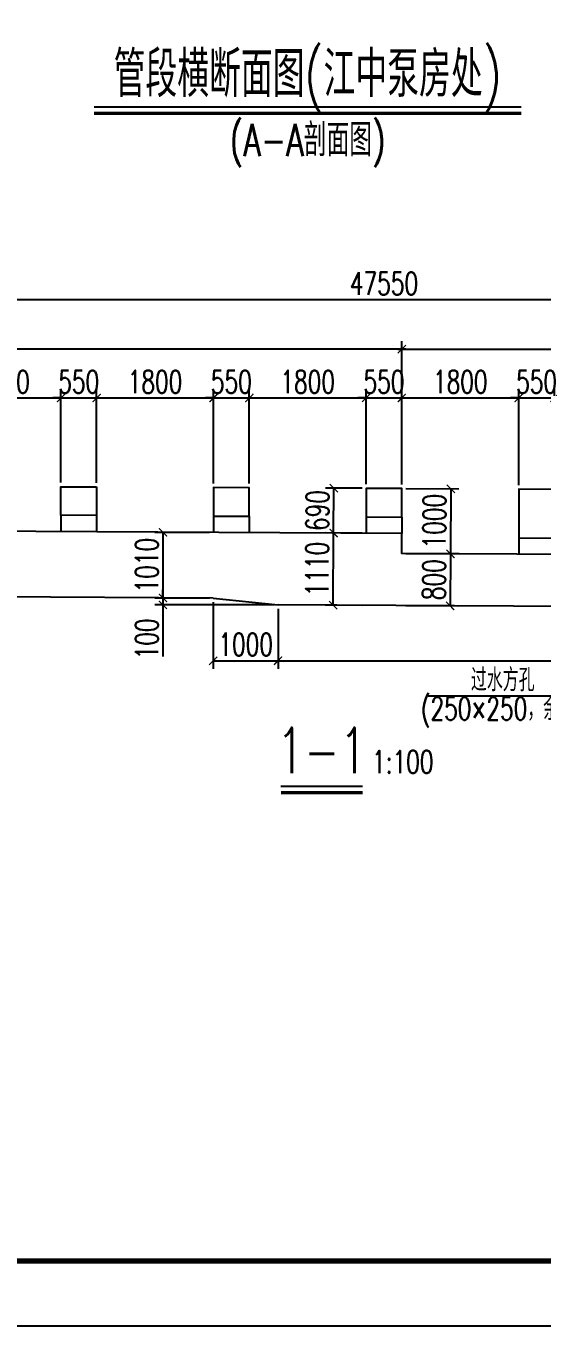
# Model space of a CAD drawing. Extents: x 319019 to 378719, y 703710 to 745710.
# Drawn here: x 345281 to 353228, y 703710 to 723701 of the extents above; entities that cross this region are included whole.
import ezdxf
from ezdxf.enums import TextEntityAlignment as Align

# ---------------------------------------------------------------- set-up
doc = ezdxf.new("R2010")
doc.units = 0
doc.header["$LTSCALE"] = 50
doc.header["$MEASUREMENT"] = 0
doc.layers.get('0').update_dxf_attribs({"linetype": 'CONTINUOUS'})
doc.layers.get('Defpoints').update_dxf_attribs({"linetype": 'CONTINUOUS'})
for name, color, linetype in [('01 标  注', 1, 'CONTINUOUS'), ('4', 4, 'CONTINUOUS'), ('zxz 01 标  注', 1, 'CONTINUOUS'), ('zxz 02 结  构', 5, 'CONTINUOUS')]:
    doc.layers.add(name, color=color, linetype=linetype)
doc.styles.get("Standard").update_dxf_attribs({"font": 'txt1.shx', "width": 0.7, "bigfont": 'hztxt.shx'})
doc.dimstyles.new('1：100', dxfattribs={"dimscale": 100, "dimtxt": 3.5, "dimasz": 1.25, "dimexe": 1.25, "dimexo": 0.625, "dimgap": 0.75, "dimtad": 1, "dimdsep": 46, "dimtxsty": 'Standard', "dimblk": 'ARCHTICK', "dimcen": 2.5, "dimclrt": 256, "dimadec": 0, "dimazin": 0, "dimtfac": 1, "dimtix": 1, "dimtmove": 0, "dimatfit": 3, "dimfxl": 0, "dimarcsym": 0})
doc.dimstyles.new('zxz 1：25', dxfattribs={"dimscale": 100, "dimtxt": 3.5, "dimasz": 1.25, "dimexe": 1.25, "dimexo": 0.625, "dimgap": 0.75, "dimtad": 1, "dimdec": 0, "dimlfac": 0.25, "dimdsep": 46, "dimtxsty": 'Standard', "dimblk": 'ARCHTICK', "dimcen": 2.5, "dimdle": 0.625, "dimclrt": 1, "dimadec": 4, "dimazin": 1, "dimtfac": 1, "dimtdec": 0, "dimtix": 1, "dimtmove": 0, "dimatfit": 3, "dimldrblk": 'ARCHTICK', "dimfxl": 0, "dimarcsym": 0})

# ---------------------------------------------------------------- blocks, each defined once
blk = doc.blocks.new('_ArchTick')
at = {"color": 0, "linetype": 'ByBlock', "const_width": 0.15}
blk.add_lwpolyline([(-0.5, -0.5), (0.5, 0.5)], dxfattribs=at)
blk = doc.blocks.new('*D28')
at = {"layer": 'Defpoints', "color": 0}
for p in [(345819, 717981), (344019, 716627), (345819, 716617)]:
    blk.add_point(p, dxfattribs=at)
at = {"layer": 'zxz 01 标  注', "color": 0, "lineweight": -2}
for p, q in [((344019, 716689), (344019, 718106)), ((345819, 716680), (345819, 718106)), ((343957, 717981), (345882, 717981))]:
    blk.add_line(p, q, dxfattribs=at)
at = {"layer": 'zxz 01 标  注', "color": 0, "lineweight": -2, "xscale": 125, "yscale": 125, "zscale": 125, "rotation": 180}
blk.add_blockref('_ArchTick', (344019, 717981), dxfattribs=at)
at = {"layer": 'zxz 01 标  注', "color": 0, "lineweight": -2, "xscale": 125, "yscale": 125, "zscale": 125}
blk.add_blockref('_ArchTick', (345819, 717981), dxfattribs=at)
at = {"layer": 'zxz 01 标  注', "color": 1, "insert": (344919, 718231), "char_height": 350, "attachment_point": 5}
blk.add_mtext('1800', dxfattribs=at)
blk = doc.blocks.new('*D29')
at = {"layer": 'Defpoints', "color": 0}
for p in [(346369, 717981), (345819, 716617), (346369, 716614)]:
    blk.add_point(p, dxfattribs=at)
at = {"layer": 'zxz 01 标  注', "color": 0, "lineweight": -2}
for p, q in [((345819, 716680), (345819, 718106)), ((346369, 716677), (346369, 718106)), ((345819, 717981), (345694, 717981)), ((345819, 717981), (346369, 717981)), ((346369, 717981), (346494, 717981))]:
    blk.add_line(p, q, dxfattribs=at)
at = {"layer": 'zxz 01 标  注', "color": 0, "lineweight": -2, "xscale": 125, "yscale": 125, "zscale": 125}
blk.add_blockref('_ArchTick', (345819, 717981), dxfattribs=at)
at = {"layer": 'zxz 01 标  注', "color": 0, "lineweight": -2, "xscale": 125, "yscale": 125, "zscale": 125, "rotation": 180}
blk.add_blockref('_ArchTick', (346369, 717981), dxfattribs=at)
at = {"layer": 'zxz 01 标  注', "color": 1, "insert": (346094, 718231), "char_height": 350, "attachment_point": 5}
blk.add_mtext('550', dxfattribs=at)
blk = doc.blocks.new('*D30')
at = {"layer": 'Defpoints', "color": 0}
for p in [(348169, 717981), (346369, 716614), (348169, 716604)]:
    blk.add_point(p, dxfattribs=at)
at = {"layer": 'zxz 01 标  注', "color": 0, "lineweight": -2}
for p, q in [((346369, 716677), (346369, 718106)), ((348169, 716667), (348169, 718106)), ((346307, 717981), (348232, 717981))]:
    blk.add_line(p, q, dxfattribs=at)
at = {"layer": 'zxz 01 标  注', "color": 0, "lineweight": -2, "xscale": 125, "yscale": 125, "zscale": 125, "rotation": 180}
blk.add_blockref('_ArchTick', (346369, 717981), dxfattribs=at)
at = {"layer": 'zxz 01 标  注', "color": 0, "lineweight": -2, "xscale": 125, "yscale": 125, "zscale": 125}
blk.add_blockref('_ArchTick', (348169, 717981), dxfattribs=at)
at = {"layer": 'zxz 01 标  注', "color": 1, "insert": (347269, 718231), "char_height": 350, "attachment_point": 5}
blk.add_mtext('1800', dxfattribs=at)
blk = doc.blocks.new('*D31')
at = {"layer": 'Defpoints', "color": 0}
for p in [(348719, 717981), (348169, 716604), (348719, 716601)]:
    blk.add_point(p, dxfattribs=at)
at = {"layer": 'zxz 01 标  注', "color": 0, "lineweight": -2}
for p, q in [((348169, 716667), (348169, 718106)), ((348719, 716664), (348719, 718106)), ((348169, 717981), (348044, 717981)), ((348169, 717981), (348719, 717981)), ((348719, 717981), (348844, 717981))]:
    blk.add_line(p, q, dxfattribs=at)
at = {"layer": 'zxz 01 标  注', "color": 0, "lineweight": -2, "xscale": 125, "yscale": 125, "zscale": 125}
blk.add_blockref('_ArchTick', (348169, 717981), dxfattribs=at)
at = {"layer": 'zxz 01 标  注', "color": 0, "lineweight": -2, "xscale": 125, "yscale": 125, "zscale": 125, "rotation": 180}
blk.add_blockref('_ArchTick', (348719, 717981), dxfattribs=at)
at = {"layer": 'zxz 01 标  注', "color": 1, "insert": (348444, 718231), "char_height": 350, "attachment_point": 5}
blk.add_mtext('550', dxfattribs=at)
blk = doc.blocks.new('*D32')
at = {"layer": 'Defpoints', "color": 0}
for p in [(350519, 717981), (348719, 716601), (350519, 716591)]:
    blk.add_point(p, dxfattribs=at)
at = {"layer": 'zxz 01 标  注', "color": 0, "lineweight": -2}
for p, q in [((348719, 716664), (348719, 718106)), ((350519, 716654), (350519, 718106)), ((348657, 717981), (350582, 717981))]:
    blk.add_line(p, q, dxfattribs=at)
at = {"layer": 'zxz 01 标  注', "color": 0, "lineweight": -2, "xscale": 125, "yscale": 125, "zscale": 125, "rotation": 180}
blk.add_blockref('_ArchTick', (348719, 717981), dxfattribs=at)
at = {"layer": 'zxz 01 标  注', "color": 0, "lineweight": -2, "xscale": 125, "yscale": 125, "zscale": 125}
blk.add_blockref('_ArchTick', (350519, 717981), dxfattribs=at)
at = {"layer": 'zxz 01 标  注', "color": 1, "insert": (349619, 718231), "char_height": 350, "attachment_point": 5}
blk.add_mtext('1800', dxfattribs=at)
blk = doc.blocks.new('*D33')
at = {"layer": 'Defpoints', "color": 0}
for p in [(351069, 717981), (350519, 716591), (351069, 716588)]:
    blk.add_point(p, dxfattribs=at)
at = {"layer": 'zxz 01 标  注', "color": 0, "lineweight": -2}
for p, q in [((350519, 716654), (350519, 718106)), ((351069, 716651), (351069, 718106)), ((350519, 717981), (350394, 717981)), ((350519, 717981), (351069, 717981)), ((351069, 717981), (351194, 717981))]:
    blk.add_line(p, q, dxfattribs=at)
at = {"layer": 'zxz 01 标  注', "color": 0, "lineweight": -2, "xscale": 125, "yscale": 125, "zscale": 125}
blk.add_blockref('_ArchTick', (350519, 717981), dxfattribs=at)
at = {"layer": 'zxz 01 标  注', "color": 0, "lineweight": -2, "xscale": 125, "yscale": 125, "zscale": 125, "rotation": 180}
blk.add_blockref('_ArchTick', (351069, 717981), dxfattribs=at)
at = {"layer": 'zxz 01 标  注', "color": 1, "insert": (350794, 718231), "char_height": 350, "attachment_point": 5}
blk.add_mtext('550', dxfattribs=at)
blk = doc.blocks.new('*D34')
at = {"layer": 'Defpoints', "color": 0}
for p in [(352869, 717981), (351069, 716588), (352869, 716578)]:
    blk.add_point(p, dxfattribs=at)
at = {"layer": 'zxz 01 标  注', "color": 0, "lineweight": -2}
for p, q in [((351069, 716651), (351069, 718106)), ((352869, 716641), (352869, 718106)), ((351007, 717981), (352932, 717981))]:
    blk.add_line(p, q, dxfattribs=at)
at = {"layer": 'zxz 01 标  注', "color": 0, "lineweight": -2, "xscale": 125, "yscale": 125, "zscale": 125, "rotation": 180}
blk.add_blockref('_ArchTick', (351069, 717981), dxfattribs=at)
at = {"layer": 'zxz 01 标  注', "color": 0, "lineweight": -2, "xscale": 125, "yscale": 125, "zscale": 125}
blk.add_blockref('_ArchTick', (352869, 717981), dxfattribs=at)
at = {"layer": 'zxz 01 标  注', "color": 1, "insert": (351969, 718231), "char_height": 350, "attachment_point": 5}
blk.add_mtext('1800', dxfattribs=at)
blk = doc.blocks.new('*D35')
at = {"layer": 'Defpoints', "color": 0}
for p in [(353419, 717981), (352869, 716578), (353419, 716575)]:
    blk.add_point(p, dxfattribs=at)
at = {"layer": 'zxz 01 标  注', "color": 0, "lineweight": -2}
for p, q in [((352869, 716641), (352869, 718106)), ((353419, 716638), (353419, 718106)), ((352869, 717981), (352744, 717981)), ((352869, 717981), (353419, 717981)), ((353419, 717981), (353544, 717981))]:
    blk.add_line(p, q, dxfattribs=at)
at = {"layer": 'zxz 01 标  注', "color": 0, "lineweight": -2, "xscale": 125, "yscale": 125, "zscale": 125}
blk.add_blockref('_ArchTick', (352869, 717981), dxfattribs=at)
at = {"layer": 'zxz 01 标  注', "color": 0, "lineweight": -2, "xscale": 125, "yscale": 125, "zscale": 125, "rotation": 180}
blk.add_blockref('_ArchTick', (353419, 717981), dxfattribs=at)
at = {"layer": 'zxz 01 标  注', "color": 1, "insert": (353144, 718231), "char_height": 350, "attachment_point": 5}
blk.add_mtext('550', dxfattribs=at)
blk = doc.blocks.new('*D44')
at = {"layer": 'Defpoints', "color": 0}
for p in [(351069, 716588), (351069, 715588), (351817, 715584)]:
    blk.add_point(p, dxfattribs=at)
at = {"layer": 'zxz 01 标  注', "color": 0, "lineweight": -2}
for p, q in [((351132, 716588), (351947, 716583)), ((351822, 716584), (351817, 715584)), ((351132, 715588), (351942, 715583))]:
    blk.add_line(p, q, dxfattribs=at)
at = {"layer": 'zxz 01 标  注', "color": 0, "lineweight": -2, "xscale": 125, "yscale": 125, "zscale": 125}
for p, rotation in [((351822, 716584), 89.68588746146624), ((351817, 715584), 269.6858874614662)]:
    blk.add_blockref('_ArchTick', p, dxfattribs=dict(at, rotation=rotation))
at = {"layer": 'zxz 01 标  注', "insert": (351570, 716086), "char_height": 350, "attachment_point": 5, "rotation": 89.6859}
blk.add_mtext('1000', dxfattribs=at)
blk = doc.blocks.new('*D45')
at = {"layer": 'Defpoints', "color": 0}
for p in [(351069, 715588), (351069, 714788), (351812, 714784)]:
    blk.add_point(p, dxfattribs=at)
at = {"layer": 'zxz 01 标  注', "color": 0, "lineweight": -2}
for p, q in [((351132, 715588), (351942, 715583)), ((351817, 715584), (351812, 714784)), ((351132, 714788), (351937, 714783))]:
    blk.add_line(p, q, dxfattribs=at)
at = {"layer": 'zxz 01 标  注', "color": 0, "lineweight": -2, "xscale": 125, "yscale": 125, "zscale": 125}
for p, rotation in [((351817, 715584), 89.68588746146624), ((351812, 714784), 269.6858874614662)]:
    blk.add_blockref('_ArchTick', p, dxfattribs=dict(at, rotation=rotation))
at = {"layer": 'zxz 01 标  注', "insert": (351565, 715186), "char_height": 350, "attachment_point": 5, "rotation": 89.6859}
blk.add_mtext('800', dxfattribs=at)
blk = doc.blocks.new('*D46')
at = {"layer": 'Defpoints', "color": 0}
for p in [(350018, 715904), (350519, 715901), (350519, 714791)]:
    blk.add_point(p, dxfattribs=at)
at = {"layer": 'zxz 01 标  注', "color": 0, "lineweight": -2}
for p, q in [((350457, 715902), (349893, 715905)), ((350012, 714794), (350018, 715904)), ((350456, 714792), (349887, 714795))]:
    blk.add_line(p, q, dxfattribs=at)
at = {"layer": 'zxz 01 标  注', "color": 0, "lineweight": -2, "xscale": 125, "yscale": 125, "zscale": 125}
for p, rotation in [((350018, 715904), 89.68588746480138), ((350012, 714794), 269.6858874648014)]:
    blk.add_blockref('_ArchTick', p, dxfattribs=dict(at, rotation=rotation))
at = {"layer": 'zxz 01 标  注', "insert": (349765, 715350), "char_height": 350, "attachment_point": 5, "rotation": 89.6859}
blk.add_mtext('1110', dxfattribs=at)
blk = doc.blocks.new('*D47')
at = {"layer": 'Defpoints', "color": 0}
for p in [(350021, 716594), (350519, 716591), (350519, 715901)]:
    blk.add_point(p, dxfattribs=at)
at = {"layer": 'zxz 01 标  注', "color": 0, "lineweight": -2}
for p, q in [((350457, 716592), (349896, 716595)), ((350018, 715904), (350021, 716594)), ((350457, 715902), (349893, 715905))]:
    blk.add_line(p, q, dxfattribs=at)
at = {"layer": 'zxz 01 标  注', "color": 0, "lineweight": -2, "xscale": 125, "yscale": 125, "zscale": 125}
for p, rotation in [((350021, 716594), 89.68588746480138), ((350018, 715904), 269.6858874648014)]:
    blk.add_blockref('_ArchTick', p, dxfattribs=dict(at, rotation=rotation))
at = {"layer": 'zxz 01 标  注', "insert": (349769, 716250), "char_height": 350, "attachment_point": 5, "rotation": 89.6859}
blk.add_mtext('690', dxfattribs=at)
blk = doc.blocks.new('*D4')
at = {"layer": 'Defpoints', "color": 0}
for p in [(327569, 718731), (327569, 716717), (351069, 716588)]:
    blk.add_point(p, dxfattribs=at)
at = {"layer": 'zxz 01 标  注', "color": 0, "lineweight": -2}
for p, q in [((351132, 718731), (327507, 718731)), ((327569, 716780), (327569, 718856)), ((351069, 716651), (351069, 718856))]:
    blk.add_line(p, q, dxfattribs=at)
at = {"layer": 'zxz 01 标  注', "color": 0, "lineweight": -2, "xscale": 125, "yscale": 125, "zscale": 125, "rotation": 180}
blk.add_blockref('_ArchTick', (327569, 718731), dxfattribs=at)
at = {"layer": 'zxz 01 标  注', "color": 0, "lineweight": -2, "xscale": 125, "yscale": 125, "zscale": 125}
blk.add_blockref('_ArchTick', (351069, 718731), dxfattribs=at)
at = {"layer": 'zxz 01 标  注', "color": 1, "insert": (339319, 718993), "char_height": 350, "attachment_point": 5}
blk.add_mtext('(550＋1800)×10=23500', dxfattribs=at)
blk = doc.blocks.new('*D1')
at = {"layer": 'Defpoints', "color": 0}
for p in [(374569, 719493), (327019, 716720), (374569, 716609)]:
    blk.add_point(p, dxfattribs=at)
at = {"layer": 'zxz 01 标  注', "color": 0, "lineweight": -2}
for p, q in [((327019, 716783), (327019, 719618)), ((374569, 716672), (374569, 719618)), ((326957, 719493), (374632, 719493))]:
    blk.add_line(p, q, dxfattribs=at)
at = {"layer": 'zxz 01 标  注', "color": 0, "lineweight": -2, "xscale": 125, "yscale": 125, "zscale": 125, "rotation": 180}
blk.add_blockref('_ArchTick', (327019, 719493), dxfattribs=at)
at = {"layer": 'zxz 01 标  注', "color": 0, "lineweight": -2, "xscale": 125, "yscale": 125, "zscale": 125}
blk.add_blockref('_ArchTick', (374569, 719493), dxfattribs=at)
at = {"layer": 'zxz 01 标  注', "color": 1, "insert": (350794, 719743), "char_height": 350, "attachment_point": 5}
blk.add_mtext('47550', dxfattribs=at)
blk = doc.blocks.new('*D2')
at = {"layer": 'Defpoints', "color": 0}
for p in [(359919, 718731), (351069, 716588), (359919, 716540)]:
    blk.add_point(p, dxfattribs=at)
at = {"layer": 'zxz 01 标  注', "color": 0, "lineweight": -2}
for p, q in [((351007, 718731), (359982, 718731)), ((351069, 716651), (351069, 718856)), ((359919, 716602), (359919, 718856))]:
    blk.add_line(p, q, dxfattribs=at)
at = {"layer": 'zxz 01 标  注', "color": 0, "lineweight": -2, "xscale": 125, "yscale": 125, "zscale": 125, "rotation": 180}
blk.add_blockref('_ArchTick', (351069, 718731), dxfattribs=at)
at = {"layer": 'zxz 01 标  注', "color": 0, "lineweight": -2, "xscale": 125, "yscale": 125, "zscale": 125}
blk.add_blockref('_ArchTick', (359919, 718731), dxfattribs=at)
at = {"layer": 'zxz 01 标  注', "color": 1, "insert": (355494, 718981), "char_height": 350, "attachment_point": 5}
blk.add_mtext('8850', dxfattribs=at)
blk = doc.blocks.new('*D155')
at = {"layer": 'Defpoints', "color": 0}
for p in [(348164, 714904), (349163, 714799), (349163, 713940)]:
    blk.add_point(p, dxfattribs=at)
at = {"layer": 'zxz 01 标  注', "color": 0, "lineweight": -2}
for p, q in [((348164, 714842), (348164, 713816)), ((349163, 714736), (349163, 713816)), ((348164, 713940), (349163, 713940))]:
    blk.add_line(p, q, dxfattribs=at)
at = {"layer": 'zxz 01 标  注', "color": 0, "lineweight": -2, "xscale": 125, "yscale": 125, "zscale": 125, "rotation": 180}
blk.add_blockref('_ArchTick', (348164, 713940), dxfattribs=at)
at = {"layer": 'zxz 01 标  注', "color": 0, "lineweight": -2, "xscale": 125, "yscale": 125, "zscale": 125}
blk.add_blockref('_ArchTick', (349163, 713940), dxfattribs=at)
at = {"layer": 'zxz 01 标  注', "insert": (348664, 714190), "char_height": 350, "attachment_point": 5}
blk.add_mtext('1000', dxfattribs=at)
blk = doc.blocks.new('*D156')
at = {"layer": 'Defpoints', "color": 0}
for p in [(348169, 715914), (347391, 714904), (348169, 714904)]:
    blk.add_point(p, dxfattribs=at)
at = {"layer": 'zxz 01 标  注', "color": 0, "lineweight": -2}
for p, q in [((348107, 715914), (347266, 715914)), ((347391, 715914), (347391, 714904)), ((348107, 714904), (347266, 714904))]:
    blk.add_line(p, q, dxfattribs=at)
at = {"layer": 'zxz 01 标  注', "color": 0, "lineweight": -2, "xscale": 125, "yscale": 125, "zscale": 125}
for p, rotation in [((347391, 715914), 90), ((347391, 714904), 270)]:
    blk.add_blockref('_ArchTick', p, dxfattribs=dict(at, rotation=rotation))
at = {"layer": 'zxz 01 标  注', "insert": (347141, 715409), "char_height": 350, "attachment_point": 5, "rotation": 90}
blk.add_mtext('1010', dxfattribs=at)
blk = doc.blocks.new('*D157')
at = {"layer": 'Defpoints', "color": 0}
for p in [(348169, 714904), (347391, 714799), (349163, 714799)]:
    blk.add_point(p, dxfattribs=at)
at = {"layer": 'zxz 01 标  注', "color": 0, "lineweight": -2}
for p, q in [((348107, 714904), (347266, 714904)), ((347391, 714904), (347391, 715029)), ((347391, 714904), (347391, 714799)), ((349101, 714799), (347266, 714799)), ((347391, 714799), (347391, 714004))]:
    blk.add_line(p, q, dxfattribs=at)
at = {"layer": 'zxz 01 标  注', "color": 0, "lineweight": -2, "xscale": 125, "yscale": 125, "zscale": 125}
for p, rotation in [((347391, 714904), 270), ((347391, 714799), 90)]:
    blk.add_blockref('_ArchTick', p, dxfattribs=dict(at, rotation=rotation))
at = {"layer": 'zxz 01 标  注', "insert": (347141, 714276), "char_height": 350, "attachment_point": 5, "rotation": 90}
blk.add_mtext('100', dxfattribs=at)
blk = doc.blocks.new('*D158')
at = {"layer": 'Defpoints', "color": 0}
for p in [(349163, 714799), (361813, 714729), (361813, 713940)]:
    blk.add_point(p, dxfattribs=at)
at = {"layer": 'zxz 01 标  注', "color": 0, "lineweight": -2}
for p, q in [((349163, 714736), (349163, 713816)), ((361813, 714667), (361813, 713816)), ((349163, 713940), (361813, 713940))]:
    blk.add_line(p, q, dxfattribs=at)
at = {"layer": 'zxz 01 标  注', "color": 0, "lineweight": -2, "xscale": 125, "yscale": 125, "zscale": 125, "rotation": 180}
blk.add_blockref('_ArchTick', (349163, 713940), dxfattribs=at)
at = {"layer": 'zxz 01 标  注', "color": 0, "lineweight": -2, "xscale": 125, "yscale": 125, "zscale": 125}
blk.add_blockref('_ArchTick', (361813, 713940), dxfattribs=at)
at = {"layer": 'zxz 01 标  注', "insert": (355488, 714190), "char_height": 350, "attachment_point": 5}
blk.add_mtext('12650', dxfattribs=at)

msp = doc.modelspace()

# ---------------------------------------------------------------- linework, layer by layer
at = {"layer": '01 标  注'}
msp.add_lwpolyline([(378719.5, 703709.674), (378719.5, 745709.674), (319019.5, 745709.674), (319019.5, 703709.674)], close=True, dxfattribs=at)
at = {"layer": '4', "color": 7, "const_width": 80}
msp.add_lwpolyline([(377719.5, 704709.674), (377719.5, 744709.674), (321519.5, 744709.674), (321519.5, 704709.674)], close=True, dxfattribs=at)
at = {"layer": 'zxz 01 标  注'}
for p, q in [((346330.913, 722459.674), (352908.087, 722459.674)), ((345819.5, 716177.034), (345819.5, 715927.034)), ((346369.5, 716174.019), (346369.5, 715924.019)), ((348169.5, 716164.151), (348169.5, 715914.151)), ((348719.5, 716161.136), (348719.5, 715911.136)), ((350519.5, 716151.267), (350519.5, 715901.267)), ((351069.5, 716148.252), (351069.5, 715898.252)), ((352869.5, 715828.384), (352869.5, 715578.384)), ((353768.303, 713394.303), (351474.812, 713394.303)), ((349208.131, 712009.674), (350463.956, 712009.674))]:
    msp.add_line(p, q, dxfattribs=at)
at = {"layer": 'zxz 01 标  注', "const_width": 50}
for points in [[(346330.913, 722359.674), (352908.087, 722359.674)], [(349208.131, 711909.674), (350463.956, 711909.674)]]:
    msp.add_lwpolyline(points, dxfattribs=at)
at = {"layer": 'zxz 02 结  构'}
for p, q in [((348163.963, 714904.181), (325019.5, 715031.067)), ((361813.075, 714729.351), (349163.4, 714798.701))]:
    msp.add_line(p, q, dxfattribs=at)
at = {"layer": 'zxz 02 结  构', "ltscale": 4}
msp.add_line((348163.963, 714904.181), (349163.4, 714798.701), dxfattribs=at)
msp.add_lwpolyline([(376569.5, 716148.452), (374569.5, 716159.417), (374569.5, 716609.417), (374019.5, 716612.432), (374019.5, 715898.566), (359919.5, 715898.566), (359919.5, 715539.733), (351069.5, 715588.252), (351069.5, 715898.252), (327569.5, 716027.087), (327569.5, 716717.087), (327019.5, 716720.103), (327019.5, 716420.103), (325019.5, 716431.067)], dxfattribs=at)
for points in [[(346369.5, 716614.019), (346369.5, 716174.019), (345819.5, 716177.034), (345819.5, 716617.034)], [(348719.5, 716161.136), (348719.5, 716601.136), (348169.5, 716604.151), (348169.5, 716164.151)], [(350519.5, 716151.267), (351069.5, 716148.252), (351069.5, 716588.252), (350519.5, 716591.267)], [(353419.5, 715825.369), (353419.5, 716575.369), (352869.5, 716578.384), (352869.5, 715828.384)]]:
    msp.add_lwpolyline(points, close=True, dxfattribs=at)

# ---------------------------------------------------------------- texts
at = {"layer": '01 标  注', "width": 0.7}
msp.add_text('(A-A剖面图)', height=500, dxfattribs=at).set_placement((349619.523, 721948.65), align=Align.MIDDLE_CENTER)
at = {"layer": 'zxz 01 标  注', "width": 0.7}
for s, height, p in [('管段横断面图(江中泵房处)', 700, (349619.525, 722959.674)), ('  1:100', 350, (350915.333, 712384.674))]:
    msp.add_text(s, height=height, dxfattribs=at).set_placement(p, align=Align.MIDDLE_CENTER)
at = {"layer": 'zxz 01 标  注', "color": 1, "char_height": 350, "attachment_point": 5}
for s, insert in [('过水方孔', (352623.057, 713644.303)), ('(250×250，余同)', (352623.057, 713144.303))]:
    msp.add_mtext(s, dxfattribs=dict(at, insert=insert))
at = {"layer": 'zxz 01 标  注', "insert": (349836.043, 712559.674), "char_height": 700, "attachment_point": 5}
msp.add_mtext('1-1', dxfattribs=at)

# ---------------------------------------------------------------- dimensions: what is measured, and where the dimension line sits
at = {"layer": 'zxz 01 标  注'}
for base, p1, p2, picture, middle in [((374569.5, 719492.531), (327019.5, 716720.103), (374569.5, 716609.417), '*D1', (350794.5, 719742.531)), ((359919.5, 718731.479), (351069.5, 716588.252), (359919.5, 716539.733), '*D2', (355494.5, 718981.479)), ((345819.5, 717981.479), (344019.5, 716626.903), (345819.5, 716617.034), '*D28', (344919.5, 718231.479)), ((346369.5, 717981.479), (345819.5, 716617.034), (346369.5, 716614.019), '*D29', (346094.5, 718231.479)), ((348169.5, 717981.479), (346369.5, 716614.019), (348169.5, 716604.151), '*D30', (347269.5, 718231.479)), ((348719.5, 717981.479), (348169.5, 716604.151), (348719.5, 716601.136), '*D31', (348444.5, 718231.479)), ((350519.5, 717981.479), (348719.5, 716601.136), (350519.5, 716591.267), '*D32', (349619.5, 718231.479)), ((351069.5, 717981.479), (350519.5, 716591.267), (351069.5, 716588.252), '*D33', (350794.5, 718231.479)), ((352869.5, 717981.479), (351069.5, 716588.252), (352869.5, 716578.384), '*D34', (351969.5, 718231.479)), ((353419.5, 717981.479), (352869.5, 716578.384), (353419.5, 716575.369), '*D35', (353144.5, 718231.479))]:
    dim = msp.add_linear_dim(base=base, p1=p1, p2=p2, dimstyle='zxz 1：25', override={"dimlfac": 1}, dxfattribs=at)
    dim.commit()
    dim.dimension.update_dxf_attribs({"geometry": picture, "text_midpoint": middle})
for base, p1, p2, angle, text, dimstyle, override, picture, middle in [((327569.5, 718731.479), (351069.5, 716588.252), (327569.5, 716717.087), 180, '(550＋1800)×10=<>', 'zxz 1：25', {"dimlfac": 1}, '*D4', (339319.5, 718992.531)), ((347390.665, 714904.181), (348169.5, 715914.151), (348169.5, 714904.181), 90, '1010', '1：100', {"dimdec": 0}, '*D156', (347140.665, 715409.166))]:
    dim = msp.add_linear_dim(base=base, p1=p1, p2=p2, angle=angle, text=text, dimstyle=dimstyle, override=override, dxfattribs=at)
    dim.commit()
    dim.dimension.update_dxf_attribs({"geometry": picture, "text_midpoint": middle})
for base, p1, p2, angle, picture, middle in [((350021.384, 716593.998), (350519.5, 715901.267), (350519.5, 716591.267), 269.6858875, '*D47', (349769.496, 716250.379)), ((351816.784, 715584.155), (351069.5, 716588.252), (351069.5, 715588.252), 89.6858875, '*D44', (351569.529, 716085.511)), ((350017.601, 715904.019), (350518.952, 714791.269), (350519.5, 715901.267), 269.6858875, '*D46', (349764.562, 715350.406)), ((351812.398, 714784.178), (351069.5, 715588.252), (351069.5, 714788.251), 89.6858875, '*D45', (351564.595, 715185.537))]:
    dim = msp.add_linear_dim(base=base, p1=p1, p2=p2, angle=angle, dimstyle='1：100', override={"dimdec": 0, "dimfxl": 1.25, "dimarcsym": 1}, dxfattribs=at)
    dim.commit()
    dim.dimension.update_dxf_attribs({"geometry": picture, "text_midpoint": middle})
dim = msp.add_linear_dim(base=(347390.665, 714798.701), p1=(348169.5, 714904.181), p2=(349163.4, 714798.701), angle=90, text='100', dimstyle='1：100', override={"dimdec": 0}, dxfattribs=at)
dim.commit()
dim.dimension.update_dxf_attribs({"geometry": '*D157', "text_midpoint": (347390.665, 714276.411), "dimtype": 128})
for base, p1, p2, text, picture, middle in [((349163.4, 713940.5), (348163.963, 714904.181), (349163.4, 714798.701), '1000', '*D155', (348663.681, 714190.5)), ((361813.075, 713940.5), (349163.4, 714798.701), (361813.075, 714729.351), '12650', '*D158', (355488.237, 714190.5))]:
    dim = msp.add_linear_dim(base=base, p1=p1, p2=p2, text=text, dimstyle='1：100', override={"dimdec": 0}, dxfattribs=at)
    dim.commit()
    dim.dimension.update_dxf_attribs({"geometry": picture, "text_midpoint": middle})

doc.saveas('drawing.dxf')
